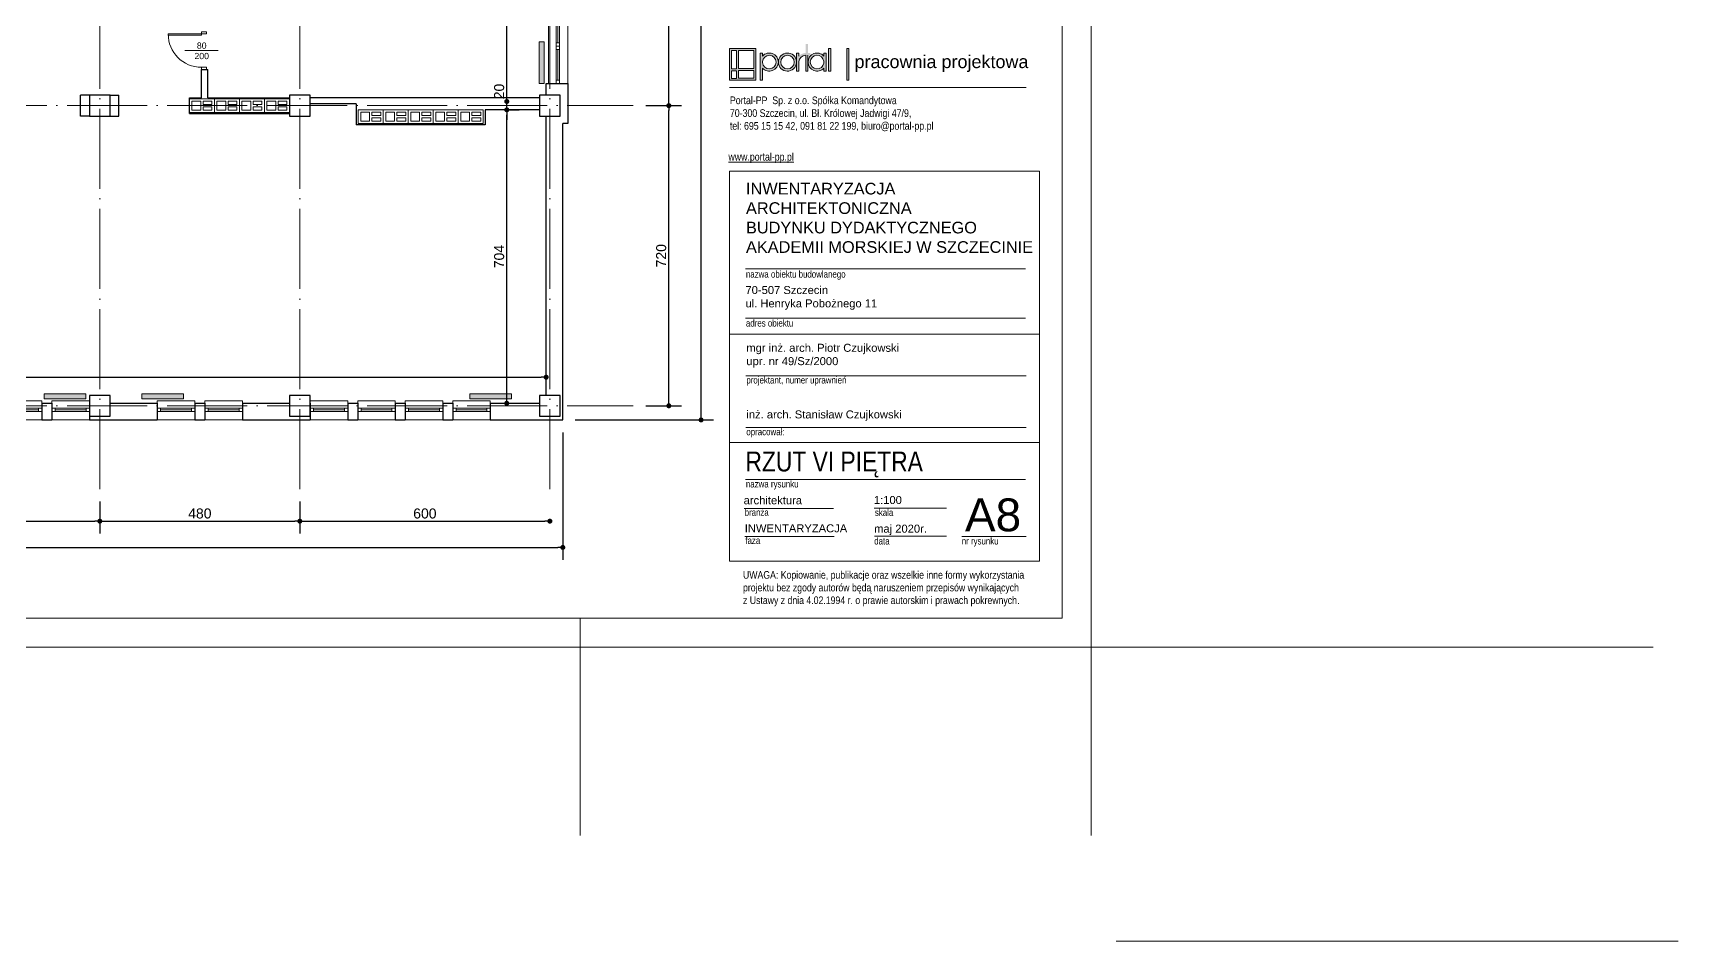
# Model space of a CAD drawing. Header units: millimetres. Extents: x 54 to 8480, y -22812 to 17434.
# Drawn here: x 4472 to 8420, y 12934 to 15113 of the extents above; entities that cross this region are included whole.
import ezdxf

# ---------------------------------------------------------------- set-up
doc = ezdxf.new("R2010")
doc.units = ezdxf.units.MM
doc.linetypes.add('ACAD_ISO04W100', pattern=[30, 24, -3, 0, -3])
doc.layers.add('grzejniki', color=104, linetype='Continuous')
for name, color, linetype, lineweight in [('osie', 132, 'ACAD_ISO04W100', 0), ('PLATFORMA', 7, 'Continuous', 0), ('STOLARKA', 97, 'Continuous', 0), ('tabelki', 151, 'Continuous', 0), ('wymiary', 150, 'Continuous', 0)]:
    doc.layers.add(name, color=color, linetype=linetype, lineweight=lineweight)
doc.styles.add('arial narrow', font='ARIALN.TTF', dxfattribs={"height": 15})
doc.styles.get("Standard").update_dxf_attribs({"font": 'arial.ttf'})
doc.dimstyles.new('ISO-25', dxfattribs={"dimtxt": 24, "dimasz": 12, "dimexe": 30, "dimexo": 30, "dimgap": 6, "dimtad": 1, "dimdec": 0, "dimtxsty": 'Standard', "dimblk": 'DOT', "dimcen": 2.5, "dimadec": 0, "dimazin": 0, "dimtfac": 1, "dimtdec": 0, "dimtmove": 0, "dimatfit": 3, "dimldrblk": 'DOT', "dimfxl": 1, "dimarcsym": 0})

# ---------------------------------------------------------------- blocks, each defined once
blk = doc.blocks.new('A$C13771EA7')
at = {"color": 132, "linetype": 'ACAD_ISO04W100', "lineweight": 0, "ltscale": 8}
for p, q in [((3031, -2874), (3031, 166)), ((3511, -2874), (3511, 166)), ((4111, -2874), (4111, 166)), ((-169, -1954), (4311, -1954)), ((-169, -2674), (4311, -2674))]:
    blk.add_line(p, q, dxfattribs=at)
blk = doc.blocks.new('A$C2F3E3BB6')
at = {"layer": 'STOLARKA', "lineweight": 0}
for p, q in [((0, 40), (180, 40)), ((0, 0), (0, -6)), ((8, 16), (82, 16)), ((98, 16), (172, 16)), ((180, -6), (180, 0)), ((0, -6), (180, -6))]:
    blk.add_line(p, q, dxfattribs=at)
for points in [[(0, 20), (180, 20), (180, 12), (0, 12)], [(0, 12), (8, 12), (8, 20), (0, 20)], [(82, 12), (90, 12), (90, 20), (82, 20)], [(98, 12), (90, 12), (90, 20), (98, 20)], [(172, 12), (180, 12), (180, 20), (172, 20)]]:
    blk.add_lwpolyline(points, close=True, dxfattribs=at)
blk = doc.blocks.new('A$C4DC22848')
at = {"layer": 'STOLARKA', "lineweight": 0}
for p, q in [((0, 0), (90, 0)), ((8, -24), (82, -24)), ((0, -40), (0, -46)), ((0, -46), (90, -46)), ((90, -46), (90, -40))]:
    blk.add_line(p, q, dxfattribs=at)
for points in [[(0, -20), (90, -20), (90, -28), (0, -28)], [(0, -28), (8, -28), (8, -20), (0, -20)], [(82, -28), (90, -28), (90, -20), (82, -20)]]:
    blk.add_lwpolyline(points, close=True, dxfattribs=at)
blk = doc.blocks.new('A$C1D836454')
at = {"color": 82, "lineweight": 0}
for points in [[(0, -16.5), (60, -16.5), (60, 16.5), (0, 16.5)], [(6, -10.5), (27, -10.5), (27, 10.5), (6, 10.5)], [(33, 3), (54, 3), (54, 10.5), (33, 10.5)], [(33, -3), (54, -3), (54, -10.5), (33, -10.5)]]:
    blk.add_lwpolyline(points, close=True, dxfattribs=at)
blk = doc.blocks.new('_Dot')
at = {"color": 0, "linetype": 'ByBlock', "lineweight": -2}
blk.add_line((-0.5, 0), (-1, 0), dxfattribs=at)
at = {"color": 0, "linetype": 'ByBlock', "lineweight": 0, "const_width": 0.5}
blk.add_lwpolyline([(-0.25, 0, 1), (0.25, 0, 1)], format="xyb", close=True, dxfattribs=at)
blk = doc.blocks.new('*D30')
at = {"layer": 'Defpoints', "color": 0, "linetype": 'Continuous', "lineweight": 0}
for p in [(5912.6, 14938.7), (5998, 14938.7), (5912.6, 14218.7)]:
    blk.add_point(p, dxfattribs=at)
at = {"layer": 'wymiary', "color": 0, "linetype": 'Continuous', "lineweight": -2}
for p, q in [((5942.6, 14938.7), (6028, 14938.7)), ((5998, 14230.7), (5998, 14926.7)), ((5942.6, 14218.7), (6028, 14218.7))]:
    blk.add_line(p, q, dxfattribs=at)
at = {"layer": 'wymiary', "color": 0, "linetype": 'Continuous', "lineweight": -2, "xscale": 12, "yscale": 12, "zscale": 12}
for p, rotation in [((5998, 14938.7), 90), ((5998, 14218.7), 270)]:
    blk.add_blockref('_Dot', p, dxfattribs=dict(at, rotation=rotation))
at = {"layer": 'wymiary', "color": 0, "linetype": 'Continuous', "lineweight": 0, "insert": (5979.7, 14578.7), "char_height": 24, "attachment_point": 5, "rotation": 90}
blk.add_mtext('720', dxfattribs=at)
blk = doc.blocks.new('*D31')
at = {"layer": 'Defpoints', "color": 0, "linetype": 'Continuous', "lineweight": 0}
for p in [(5912.6, 15538.7), (5998, 15538.7), (5912.6, 14938.7)]:
    blk.add_point(p, dxfattribs=at)
at = {"layer": 'wymiary', "color": 0, "linetype": 'Continuous', "lineweight": -2}
for p, q in [((5942.6, 15538.7), (6028, 15538.7)), ((5998, 14950.7), (5998, 15526.7)), ((5942.6, 14938.7), (6028, 14938.7))]:
    blk.add_line(p, q, dxfattribs=at)
at = {"layer": 'wymiary', "color": 0, "linetype": 'Continuous', "lineweight": -2, "xscale": 12, "yscale": 12, "zscale": 12}
for p, rotation in [((5998, 15538.7), 90), ((5998, 14938.7), 270)]:
    blk.add_blockref('_Dot', p, dxfattribs=dict(at, rotation=rotation))
at = {"layer": 'wymiary', "color": 0, "linetype": 'Continuous', "lineweight": 0, "insert": (5979.7, 15238.7), "char_height": 24, "attachment_point": 5, "rotation": 90}
blk.add_mtext('600', dxfattribs=at)
blk = doc.blocks.new('*D38')
at = {"layer": 'Defpoints', "color": 0, "linetype": 'Continuous', "lineweight": 0}
for p in [(4032.6, 14018.7), (4632.6, 14018.7), (4632.6, 13941.9)]:
    blk.add_point(p, dxfattribs=at)
at = {"layer": 'wymiary', "color": 0, "linetype": 'Continuous', "lineweight": -2}
for p, q in [((4032.6, 13988.7), (4032.6, 13911.9)), ((4632.6, 13988.7), (4632.6, 13911.9)), ((4044.6, 13941.9), (4620.6, 13941.9))]:
    blk.add_line(p, q, dxfattribs=at)
at = {"layer": 'wymiary', "color": 0, "linetype": 'Continuous', "lineweight": -2, "xscale": 12, "yscale": 12, "zscale": 12, "rotation": 180}
blk.add_blockref('_Dot', (4032.6, 13941.9), dxfattribs=at)
at = {"layer": 'wymiary', "color": 0, "linetype": 'Continuous', "lineweight": -2, "xscale": 12, "yscale": 12, "zscale": 12}
blk.add_blockref('_Dot', (4632.6, 13941.9), dxfattribs=at)
at = {"layer": 'wymiary', "color": 0, "linetype": 'Continuous', "lineweight": 0, "insert": (4332.6, 13960.2), "char_height": 24, "attachment_point": 5}
blk.add_mtext('600', dxfattribs=at)
blk = doc.blocks.new('*D39')
at = {"layer": 'Defpoints', "color": 0, "linetype": 'Continuous', "lineweight": 0}
for p in [(4632.6, 14018.7), (5112.6, 14018.7), (5112.6, 13941.9)]:
    blk.add_point(p, dxfattribs=at)
at = {"layer": 'wymiary', "color": 0, "linetype": 'Continuous', "lineweight": -2}
for p, q in [((4632.6, 13988.7), (4632.6, 13911.9)), ((5112.6, 13988.7), (5112.6, 13911.9)), ((4644.6, 13941.9), (5100.6, 13941.9))]:
    blk.add_line(p, q, dxfattribs=at)
at = {"layer": 'wymiary', "color": 0, "linetype": 'Continuous', "lineweight": -2, "xscale": 12, "yscale": 12, "zscale": 12, "rotation": 180}
blk.add_blockref('_Dot', (4632.6, 13941.9), dxfattribs=at)
at = {"layer": 'wymiary', "color": 0, "linetype": 'Continuous', "lineweight": -2, "xscale": 12, "yscale": 12, "zscale": 12}
blk.add_blockref('_Dot', (5112.6, 13941.9), dxfattribs=at)
at = {"layer": 'wymiary', "color": 0, "linetype": 'Continuous', "lineweight": 0, "insert": (4872.6, 13960.2), "char_height": 24, "attachment_point": 5}
blk.add_mtext('480', dxfattribs=at)
blk = doc.blocks.new('*D40')
at = {"layer": 'Defpoints', "color": 0, "linetype": 'Continuous', "lineweight": 0}
for p in [(5112.6, 14018.7), (5712.6, 13941.9), (5712.6, 13941.9)]:
    blk.add_point(p, dxfattribs=at)
at = {"layer": 'wymiary', "color": 0, "linetype": 'Continuous', "lineweight": -2}
for p, q in [((5112.6, 13988.7), (5112.6, 13911.9)), ((5124.6, 13941.9), (5700.6, 13941.9))]:
    blk.add_line(p, q, dxfattribs=at)
at = {"layer": 'wymiary', "color": 0, "linetype": 'Continuous', "lineweight": -2, "xscale": 12, "yscale": 12, "zscale": 12, "rotation": 180}
blk.add_blockref('_Dot', (5112.6, 13941.9), dxfattribs=at)
at = {"layer": 'wymiary', "color": 0, "linetype": 'Continuous', "lineweight": -2, "xscale": 12, "yscale": 12, "zscale": 12}
blk.add_blockref('_Dot', (5712.6, 13941.9), dxfattribs=at)
at = {"layer": 'wymiary', "color": 0, "linetype": 'Continuous', "lineweight": 0, "insert": (5412.6, 13960.2), "char_height": 24, "attachment_point": 5}
blk.add_mtext('600', dxfattribs=at)
blk = doc.blocks.new('*D41')
at = {"layer": 'Defpoints', "color": 0, "linetype": 'Continuous', "lineweight": 0}
for p in [(1601.6, 14184.7), (5743.6, 14184.7), (5743.6, 13879)]:
    blk.add_point(p, dxfattribs=at)
at = {"layer": 'wymiary', "color": 0, "linetype": 'Continuous', "lineweight": -2}
for p, q in [((1601.6, 14154.7), (1601.6, 13849)), ((5743.6, 14154.7), (5743.6, 13849)), ((1613.6, 13879), (5731.6, 13879))]:
    blk.add_line(p, q, dxfattribs=at)
at = {"layer": 'wymiary', "color": 0, "linetype": 'Continuous', "lineweight": -2, "xscale": 12, "yscale": 12, "zscale": 12, "rotation": 180}
blk.add_blockref('_Dot', (1601.6, 13879), dxfattribs=at)
at = {"layer": 'wymiary', "color": 0, "linetype": 'Continuous', "lineweight": -2, "xscale": 12, "yscale": 12, "zscale": 12}
blk.add_blockref('_Dot', (5743.6, 13879), dxfattribs=at)
at = {"layer": 'wymiary', "color": 0, "linetype": 'Continuous', "lineweight": 0, "insert": (3672.6, 13897.1), "char_height": 24, "attachment_point": 5}
blk.add_mtext('4142', dxfattribs=at)
blk = doc.blocks.new('*D42')
at = {"layer": 'Defpoints', "color": 0, "linetype": 'Continuous', "lineweight": 0}
for p in [(5743.6, 16892.7), (6075.4, 16892.7), (5743.6, 14184.7)]:
    blk.add_point(p, dxfattribs=at)
at = {"layer": 'wymiary', "color": 0, "linetype": 'Continuous', "lineweight": -2}
for p, q in [((5773.6, 16892.7), (6105.4, 16892.7)), ((6075.4, 14196.7), (6075.4, 16880.7)), ((5773.6, 14184.7), (6105.4, 14184.7))]:
    blk.add_line(p, q, dxfattribs=at)
at = {"layer": 'wymiary', "color": 0, "linetype": 'Continuous', "lineweight": -2, "xscale": 12, "yscale": 12, "zscale": 12}
for p, rotation in [((6075.4, 16892.7), 90), ((6075.4, 14184.7), 270)]:
    blk.add_blockref('_Dot', p, dxfattribs=dict(at, rotation=rotation))
at = {"layer": 'wymiary', "color": 0, "linetype": 'Continuous', "lineweight": 0, "insert": (6057.1, 15538.7), "char_height": 24, "attachment_point": 5, "rotation": 90}
blk.add_mtext('2708', dxfattribs=at)
blk = doc.blocks.new('*D256')
at = {"layer": 'Defpoints', "color": 0, "linetype": 'Continuous', "lineweight": 0}
for p in [(5583.6, 14928.7), (5609.1, 14928.7), (5583.6, 14224.7)]:
    blk.add_point(p, dxfattribs=at)
at = {"layer": 'wymiary', "color": 0, "linetype": 'Continuous', "lineweight": -2}
for p, q in [((5613.6, 14928.7), (5639.1, 14928.7)), ((5609.1, 14236.7), (5609.1, 14916.7)), ((5613.6, 14224.7), (5639.1, 14224.7))]:
    blk.add_line(p, q, dxfattribs=at)
at = {"layer": 'wymiary', "color": 0, "linetype": 'Continuous', "lineweight": -2, "xscale": 12, "yscale": 12, "zscale": 12}
for p, rotation in [((5609.1, 14928.7), 90), ((5609.1, 14224.7), 270)]:
    blk.add_blockref('_Dot', p, dxfattribs=dict(at, rotation=rotation))
at = {"layer": 'wymiary', "color": 0, "linetype": 'Continuous', "lineweight": 0, "insert": (5590.9, 14576.7), "char_height": 24, "attachment_point": 5, "rotation": 90}
blk.add_mtext('704', dxfattribs=at)
blk = doc.blocks.new('*D255')
at = {"layer": 'Defpoints', "color": 0, "linetype": 'Continuous', "lineweight": 0}
for p in [(5583.6, 14928.7), (5609.1, 14948.7), (5609.1, 14948.7)]:
    blk.add_point(p, dxfattribs=at)
at = {"layer": 'wymiary', "color": 0, "linetype": 'Continuous', "lineweight": -2}
for p, q in [((5609.1, 14960.7), (5609.1, 14972.7)), ((5609.1, 14928.7), (5609.1, 14948.7)), ((5613.6, 14928.7), (5639.1, 14928.7)), ((5609.1, 14916.7), (5609.1, 14904.7))]:
    blk.add_line(p, q, dxfattribs=at)
at = {"layer": 'wymiary', "color": 0, "linetype": 'Continuous', "lineweight": -2, "xscale": 12, "yscale": 12, "zscale": 12}
for p, rotation in [((5609.1, 14948.7), 270), ((5609.1, 14928.7), 90)]:
    blk.add_blockref('_Dot', p, dxfattribs=dict(at, rotation=rotation))
at = {"layer": 'wymiary', "color": 0, "linetype": 'Continuous', "lineweight": 0, "insert": (5590.9, 14972.7), "char_height": 24, "attachment_point": 5, "rotation": 90}
blk.add_mtext('20', dxfattribs=at)
blk = doc.blocks.new('*D257')
at = {"layer": 'Defpoints', "color": 0, "linetype": 'Continuous', "lineweight": 0}
for p in [(5609.1, 16128.7), (5609.1, 16128.7), (5609.1, 14948.7)]:
    blk.add_point(p, dxfattribs=at)
at = {"layer": 'wymiary', "color": 0, "linetype": 'Continuous', "lineweight": -2}
blk.add_line((5609.1, 14960.7), (5609.1, 16116.7), dxfattribs=at)
at = {"layer": 'wymiary', "color": 0, "linetype": 'Continuous', "lineweight": -2, "xscale": 12, "yscale": 12, "zscale": 12}
for p, rotation in [((5609.1, 16128.7), 90), ((5609.1, 14948.7), 270)]:
    blk.add_blockref('_Dot', p, dxfattribs=dict(at, rotation=rotation))
at = {"layer": 'wymiary', "color": 0, "linetype": 'Continuous', "lineweight": 0, "insert": (5590.9, 15538.7), "char_height": 24, "attachment_point": 5, "rotation": 90}
blk.add_mtext('1180', dxfattribs=at)
blk = doc.blocks.new('*D428')
at = {"layer": 'Defpoints', "color": 0, "linetype": 'Continuous', "lineweight": 0}
for p in [(5703.6, 14287.2), (1641.6, 14243.7), (5703.6, 14243.7)]:
    blk.add_point(p, dxfattribs=at)
at = {"layer": 'wymiary', "color": 0, "linetype": 'Continuous', "lineweight": -2}
for p, q in [((1641.6, 14273.7), (1641.6, 14317.2)), ((5703.6, 14273.7), (5703.6, 14317.2)), ((1653.6, 14287.2), (5691.6, 14287.2))]:
    blk.add_line(p, q, dxfattribs=at)
at = {"layer": 'wymiary', "color": 0, "linetype": 'Continuous', "lineweight": -2, "xscale": 12, "yscale": 12, "zscale": 12, "rotation": 180}
blk.add_blockref('_Dot', (1641.6, 14287.2), dxfattribs=at)
at = {"layer": 'wymiary', "color": 0, "linetype": 'Continuous', "lineweight": -2, "xscale": 12, "yscale": 12, "zscale": 12}
blk.add_blockref('_Dot', (5703.6, 14287.2), dxfattribs=at)
at = {"layer": 'wymiary', "color": 0, "linetype": 'Continuous', "lineweight": 0, "insert": (3672.6, 14305.5), "char_height": 24, "attachment_point": 5}
blk.add_mtext('4062', dxfattribs=at)
blk = doc.blocks.new('A$C508466D2')
at = {"layer": 'grzejniki', "linetype": 'Continuous', "lineweight": 0}
blk.add_hatch(color=256, dxfattribs=at).paths.add_polyline_path([(-50, -12), (50, -12), (50, 0), (-50, 0)])
blk.add_lwpolyline([(-50, -12), (50, -12), (50, 0), (-50, 0)], close=True, dxfattribs=at)

msp = doc.modelspace()

# ---------------------------------------------------------------- hatches: boundary and pattern name
at = {"layer": 'tabelki', "linetype": 'Continuous', "lineweight": 0}
h = msp.add_hatch(color=7, dxfattribs=at)
h.paths.add_polyline_path([(6206.4, 15075.9), (6143.7, 15075.9), (6143.7, 14999.6), (6206.4, 14999.6)])
h.paths.add_polyline_path([(6201.6, 15022.7), (6201.6, 15004.4), (6165.3, 15004.4), (6165.3, 15022.7)], flags=16)
h.paths.add_polyline_path([(6165.3, 15027.6), (6165.3, 15071.1), (6201.6, 15071.1), (6201.6, 15027.6)], flags=16)
h.paths.add_polyline_path([(6160.5, 15022.7), (6160.5, 15004.4), (6148.5, 15004.4), (6148.5, 15022.7)], flags=16)
h.paths.add_polyline_path([(6160.5, 15027.6), (6148.5, 15027.6), (6148.5, 15071.1), (6160.5, 15071.1)], flags=16)
h.paths.add_polyline_path([(6222.8, 15028.8, 2.649257), (6222.8, 15057.6), (6222.8, 15065), (6217.3, 15065), (6217.3, 14999.6), (6222.8, 14999.6)])
h.paths.add_polyline_path([(6222.8, 15042.1, 28.870743), (6222.8, 15044.3)], flags=16)
h.paths.add_polyline_path([(6304.6, 15041.6), (6304.6, 15044.8, 27.081887)])
h.paths.add_polyline_path([(6266.5, 15043.2, -1), (6299.2, 15043.2, -1)], flags=16)
h.paths.add_polyline_path([(6326.4, 15059.5), (6326.4, 15021.4), (6331.8, 15021.4), (6331.8, 15059.5), (6337.3, 15059.5), (6337.3, 15065), (6331.8, 15065), (6331.8, 15086.8), (6326.4, 15086.8), (6326.4, 15065, 0.215507), (6310, 15057.6), (6310, 15065), (6304.6, 15065), (6304.6, 15021.4), (6310, 15021.4), (6310, 15044.7, -0.388248)])
h.paths.add_polyline_path([(6370, 15028.6), (6370, 15021.4), (6375.5, 15021.4), (6375.5, 15065), (6370, 15065), (6370, 15057.8, 2.599688)])
h.paths.add_polyline_path([(6370, 15045.5), (6370, 15040.9, -13.959982)], flags=16)
h.paths.add_polyline_path([(6386.4, 15075.9), (6380.9, 15075.9), (6380.9, 15021.4), (6386.4, 15021.4)])
h.paths.add_polyline_path([(6429.9, 15075.9), (6425.1, 15075.9), (6425.1, 14999.6), (6429.9, 14999.6)])

# ---------------------------------------------------------------- linework, layer by layer
at = {"lineweight": 30}
for p, q in [((4876.6, 15025.7), (4891.6, 15025.7)), ((4876.6, 14957.7), (4876.6, 15025.7)), ((4891.6, 14957.7), (4891.6, 15025.7)), ((4586.6, 14913.7), (4586.6, 14963.7)), ((4607.6, 14963.7), (4586.6, 14963.7)), ((4657.6, 14963.7), (4678.6, 14963.7)), ((4678.6, 14913.7), (4678.6, 14963.7)), ((5703.6, 14963.7), (5703.6, 14991.7)), ((5703.6, 14991.7), (5755.6, 14991.7)), ((5755.6, 14991.7), (5755.6, 14895.7)), ((4847.6, 14919.7), (4847.6, 14957.7)), ((4847.6, 14957.7), (4876.6, 14957.7)), ((4891.6, 14957.7), (5087.6, 14957.7)), ((5687.6, 14957.7), (5137.6, 14957.7)), ((5247.6, 14942.7), (5137.6, 14942.7)), ((5247.6, 14942.7), (5247.6, 14892.7)), ((5687.6, 14928.7), (5557.6, 14928.7)), ((5557.6, 14928.7), (5557.6, 14892.7)), ((4607.6, 14913.7), (4586.6, 14913.7)), ((4657.6, 14913.7), (4678.6, 14913.7)), ((4847.6, 14919.7), (5087.6, 14919.7)), ((5557.6, 14892.7), (5247.6, 14892.7)), ((5703.6, 14243.7), (5703.6, 14913.7)), ((5743.6, 14184.7), (5743.6, 14895.7)), ((5755.6, 14895.7), (5743.6, 14895.7)), ((4493.6, 14224.7), (4517.6, 14224.7)), ((4493.6, 14224.7), (4493.6, 14184.7)), ((4517.6, 14224.7), (4517.6, 14184.7)), ((4607.6, 14224.7), (4607.6, 14184.7)), ((4657.6, 14224.7), (4770.6, 14224.7)), ((4770.6, 14224.7), (4770.6, 14184.7)), ((4860.6, 14224.7), (4884.6, 14224.7)), ((4860.6, 14224.7), (4860.6, 14184.7)), ((4884.6, 14224.7), (4884.6, 14184.7)), ((4974.6, 14224.7), (5087.6, 14224.7)), ((4974.6, 14224.7), (4974.6, 14184.7)), ((5137.6, 14224.7), (5137.6, 14184.7)), ((5227.6, 14224.7), (5251.6, 14224.7)), ((5227.6, 14224.7), (5227.6, 14184.7)), ((5251.6, 14224.7), (5251.6, 14184.7)), ((5341.6, 14224.7), (5365.6, 14224.7)), ((5341.6, 14224.7), (5341.6, 14184.7)), ((5365.6, 14224.7), (5365.6, 14184.7)), ((5455.6, 14224.7), (5479.6, 14224.7)), ((5455.6, 14224.7), (5455.6, 14184.7)), ((5479.6, 14224.7), (5479.6, 14184.7)), ((5569.6, 14224.7), (5687.6, 14224.7)), ((5569.6, 14224.7), (5569.6, 14184.7)), ((4493.6, 14184.7), (4517.6, 14184.7)), ((4607.6, 14184.7), (4770.6, 14184.7)), ((4860.6, 14184.7), (4884.6, 14184.7)), ((4974.6, 14184.7), (5137.6, 14184.7)), ((5227.6, 14184.7), (5251.6, 14184.7)), ((5341.6, 14184.7), (5365.6, 14184.7)), ((5455.6, 14184.7), (5479.6, 14184.7)), ((5569.6, 14184.7), (5743.6, 14184.7))]:
    msp.add_line(p, q, dxfattribs=at)
for points in [[(4607.6, 14913.7), (4657.6, 14913.7), (4657.6, 14963.7), (4607.6, 14963.7)], [(5087.6, 14913.7), (5137.6, 14913.7), (5137.6, 14963.7), (5087.6, 14963.7)], [(5687.6, 14913.7), (5737.6, 14913.7), (5737.6, 14963.7), (5687.6, 14963.7)], [(4607.6, 14193.7), (4657.6, 14193.7), (4657.6, 14243.7), (4607.6, 14243.7)], [(5087.6, 14193.7), (5137.6, 14193.7), (5137.6, 14243.7), (5087.6, 14243.7)], [(5687.6, 14193.7), (5737.6, 14193.7), (5737.6, 14243.7), (5687.6, 14243.7)]]:
    msp.add_lwpolyline(points, close=True, dxfattribs=at)
at = {"layer": 'PLATFORMA', "color": 7, "lineweight": 0}
for p, q in [((5785.3, 13709.5), (5785.3, 13188.1)), ((7011.6, 13639.5), (8359.8, 13639.5)), ((7011.6, 13639.5), (7011.6, 13188.1)), ((7071.6, 12934.5), (8419.8, 12934.5))]:
    msp.add_line(p, q, dxfattribs=at)
for points in [[(917.8, 13639.5), (7011.6, 13639.5), (7011.6, 17374.5), (917.8, 17374.5)], [(1301.6, 13709.5), (6941.6, 13709.5), (6941.6, 17304.5), (1301.6, 17304.5)]]:
    msp.add_lwpolyline(points, close=True, dxfattribs=at)
at = {"layer": 'STOLARKA', "lineweight": 0}
msp.add_line((4916.6, 15070.7), (4836.6, 15070.7), dxfattribs=at)
for points in [[(4876.6, 15110.7), (4876.6, 15107.7), (4796.6, 15107.7), (4796.6, 15110.7)], [(4888.6, 15115.7), (4888.6, 15110.7), (4876.6, 15110.7), (4876.6, 15115.7)], [(4888.6, 15030.7), (4888.6, 15025.7), (4876.6, 15025.7), (4876.6, 15030.7)]]:
    msp.add_lwpolyline(points, close=True, dxfattribs=at)
msp.add_arc((4876.6, 15110.7), 80, 180, 270, dxfattribs=at)
at = {"layer": 'tabelki', "color": 7, "lineweight": 0}
for p, q in [((6326.4, 15059.5), (6326.4, 15021.4)), ((6331.8, 15021.4), (6331.8, 15059.5)), ((6331.8, 15021.4), (6326.4, 15021.4))]:
    msp.add_line(p, q, dxfattribs=at)
at = {"layer": 'tabelki', "color": 7, "linetype": 'Continuous', "lineweight": 0}
for p, q in [((6143.7, 14981.9), (6855.7, 14981.9)), ((6143.9, 14781.2), (6887.8, 14781.2)), ((6143.9, 13846.2), (6143.9, 14781.2)), ((6887.8, 14781.2), (6887.8, 13846.2)), ((6887.8, 14633.6), (6887.8, 13846.2)), ((6181.9, 14547.2), (6854.2, 14547.2)), ((6181.9, 14428.8), (6854.2, 14428.8)), ((6143.9, 14390.3), (6887.8, 14390.3)), ((6182.9, 14290.3), (6855.2, 14290.3)), ((6182.9, 14166.2), (6855.2, 14166.2)), ((6142.9, 14131), (6886.8, 14131)), ((6181.9, 14042.1), (6854.2, 14042.1)), ((6178.8, 13972.3), (6392.9, 13972.3)), ((6490.8, 13972.9), (6664.2, 13972.9)), ((6180.4, 13905), (6394.5, 13905)), ((6491.3, 13905.5), (6664.2, 13905.5)), ((6700.9, 13905), (6855.2, 13905)), ((6887.8, 13846.2), (6143.9, 13846.2)), ((6887.8, 13846.2), (6143.9, 13846.2)), ((6887.8, 13846.2), (6143.9, 13846.2))]:
    msp.add_line(p, q, dxfattribs=at)
at = {"layer": 'tabelki', "color": 7, "lineweight": 0}
for points in [[(6143.7, 15075.9), (6206.4, 15075.9), (6206.4, 14999.6), (6143.7, 14999.6)], [(6148.4, 15070.9), (6160.4, 15070.9), (6160.4, 15027.4), (6148.4, 15027.4)], [(6165.3, 15071.1), (6201.6, 15071.1), (6201.6, 15027.6), (6165.3, 15027.6)], [(6380.9, 15075.9), (6386.4, 15075.9), (6386.4, 15021.4), (6380.9, 15021.4)], [(6148.4, 15022.6), (6160.4, 15022.6), (6160.4, 15004.2), (6148.4, 15004.2)], [(6165.3, 15022.7), (6201.6, 15022.7), (6201.6, 15004.4), (6165.3, 15004.4)]]:
    msp.add_lwpolyline(points, close=True, dxfattribs=at)
for points in [[(6222.8, 15028.8), (6222.8, 14999.6), (6217.3, 14999.6), (6217.3, 15065), (6222.8, 15065), (6222.8, 15057.6)], [(6222.8, 15044.3), (6222.8, 15042.1)], [(6310, 15044.7), (6310, 15021.4), (6304.6, 15021.4), (6304.6, 15065), (6310, 15065), (6310, 15057.6)], [(6370, 15057.8), (6370, 15065), (6375.5, 15065), (6375.5, 15021.4), (6370, 15021.4), (6370, 15028.6)], [(6370, 15040.9), (6370, 15045.5)]]:
    msp.add_lwpolyline(points, dxfattribs=at)
at = {"layer": 'tabelki', "color": 7, "linetype": 'Continuous', "lineweight": 0}
msp.add_lwpolyline([(6425.1, 15075.9), (6429.9, 15075.9), (6429.9, 14999.6), (6425.1, 14999.6)], close=True, dxfattribs=at)
at = {"layer": 'tabelki', "color": 7, "lineweight": 0}
msp.add_circle((6282.8, 15043.2), 16.3, dxfattribs=at)
for centre, radius, start, end in [((6239.1, 15043.2), 21.8, 221.3595, 138.6405), ((6239.1, 15043.2), 16.3, 183.9675, 176.0325), ((6282.8, 15043.2), 21.8, 4.2294, 355.7706), ((6326.3, 15043.2), 16.3, 89.6988, 174.5731), ((6353.8, 15043.2), 21.8, 42.0796, 317.9204), ((6353.8, 15043.2), 16.3, 8.1946, 351.8054)]:
    msp.add_arc(centre, radius, start, end, dxfattribs=at)

# ---------------------------------------------------------------- block references
at = {"color": 7, "lineweight": 30}
for p in [(4847.6, 14938.7), (4907.6, 14938.7), (4967.6, 14938.7), (5027.6, 14938.7), (5252.6, 14912.2), (5312.6, 14912.2), (5372.6, 14912.2), (5432.6, 14912.2), (5492.6, 14912.2)]:
    msp.add_blockref('A$C1D836454', p, dxfattribs=at)
at = {"layer": 'grzejniki', "linetype": 'Continuous', "lineweight": 0, "rotation": 90}
msp.add_blockref('A$C508466D2', (5686.6, 15041.7), dxfattribs=at)
at = {"layer": 'grzejniki', "linetype": 'Continuous', "lineweight": 0}
for p in [(4549.1, 14247.7), (4783.4, 14247.7), (5570.3, 14247.7)]:
    msp.add_blockref('A$C508466D2', p, dxfattribs=at)
at = {"layer": 'osie', "lineweight": 30}
msp.add_blockref('A$C13771EA7', (1601.6, 16892.7), dxfattribs=at)
at = {"layer": 'STOLARKA', "lineweight": 30, "rotation": 270}
msp.add_blockref('A$C2F3E3BB6', (5715.6, 15171.7), dxfattribs=at)
at = {"layer": 'STOLARKA', "lineweight": 30, "xscale": -1, "rotation": 180}
for p in [(4403.6, 14184.7), (4517.6, 14184.7), (4770.6, 14184.7), (4884.6, 14184.7), (5137.6, 14184.7), (5251.6, 14184.7), (5365.6, 14184.7), (5479.6, 14184.7)]:
    msp.add_blockref('A$C4DC22848', p, dxfattribs=at)

# ---------------------------------------------------------------- texts
at = {"layer": 'STOLARKA', "lineweight": 0, "insert": (4914.3, 15090.3), "char_height": 15, "width": 74.399, "attachment_point": 3}
msp.add_mtext('\\pxqc;80\\P200', dxfattribs=at)
at = {"layer": 'tabelki', "color": 7, "lineweight": 0, "ltscale": 100}
for s, insert, char_height, width, attachment_point in [('{\\fArial|b0|i0|c238|p34;\\H2.694x;\\Q0;\\W1;pracownia projektowa}', (6652.3, 15039.6), 11.464, 583.319, 5), ('{\\fArial Narrow|b0|i0|c238|p34;\\H2.105x;RZUT VI PIĘTRA}', (6181.9, 14046.6), 22.701, 880.897, 7), ('{\\H1.579x;A8}', (6776, 13996.4), 49.923, 276.754, 2)]:
    msp.add_mtext(s, dxfattribs=dict(at, insert=insert, char_height=char_height, width=width, attachment_point=attachment_point))
at = {"layer": 'tabelki', "color": 7, "lineweight": 0, "ltscale": 100, "attachment_point": 1, "style": 'arial narrow'}
for s, insert, char_height, width in [('Portal-PP  Sp. z o.o. Spółka Komandytowa \\P70-300 Szczecin, ul. Bł. Królowej Jadwigi 47/9, \\Ptel: 695 15 15 42, 091 81 22 199, biuro@portal-pp.pl', (6144.5, 14960.7), 18.381, 743.265), ('{\\Lwww.portal-pp.pl}', (6141, 14825.2), 18.381, 746.786), ('\\pxi0.043631;{\\fArial|b0|i0|c238|p34;INWENTARYZACJA \\PARCHITEKTONICZNA\\PBUDYNKU DYDAKTYCZNEGO\\PAKADEMII MORSKIEJ W SZCZECINIE}', (6181.9, 14753.6), 28, 849.854), ('nazwa obiektu budowlanego', (6183, 14542.7), 16.543, 671.18), ('{\\fArial|b0|i0|c238|p34;70-507 Szczecin \\Pul. Henryka Pobożnego 11}', (6181.9, 14506), 19.202, 672.271), ('adres obiektu', (6183, 14425.3), 16.543, 671.18), ('{\\fArial|b0|i0|c0|p34;mgr inż. arch. Piotr Czujkowski \\Pupr. nr 49/Sz/2000}', (6184, 14367.4), 19.202, 671.164), ('projektant, numer uprawnień', (6184, 14288.7), 16.543, 671.18), ('{\\fArial|b0|i0|c0|p34;inż. arch. \\fArial|b0|i0|c238|p34;Stanisław\\fArial|b0|i0|c0|p34; Czujkowski }', (6184, 14207.6), 19.202, 671.164), ('opracował:', (6184, 14164.6), 16.54, 671.18), ('nazwa rysunku', (6183, 14039.3), 16.543, 671.18), ('{\\fArial|b0|i0|c0|p34;architektura}', (6177.5, 14001.6), 19.202, 193.796), ('{\\fArial|b0|i0|c0|p34;1:100}', (6490.1, 14002.2), 19.202, 193.796), ('branża', (6179.9, 13971.3), 16.54, 193.796), ('{\\fArial Narrow|b0|i0|c238|p34;skala}', (6492.4, 13971), 16.543, 95.837), ('faza', (6181.5, 13904), 16.54, 193.796), ('{\\fArial|b0|i0|c238|p34;INWENTARYZACJA}', (6180.2, 13934.3), 19.202, 193.796), ('{\\fArial Narrow|b0|i0|c238|p34;data}', (6490.9, 13902.5), 16.543, 205.795), ('{\\fArial|b0|i0|c238|p34;maj\\fArial|b0|i0|c0|p34; 20\\fArial|b0|i0|c238|p34;20\\fArial|b0|i0|c0|p34;r.}', (6490.6, 13933.5), 19.202, 348.144), ('nr rysunku', (6700.9, 13902.5), 16.54, 205.795)]:
    msp.add_mtext(s, dxfattribs=dict(at, insert=insert, char_height=char_height, width=width))
at = {"layer": 'tabelki', "color": 7, "lineweight": 0, "insert": (6176, 13822.1), "char_height": 18.2419, "width": 699.066, "attachment_point": 1, "style": 'arial narrow'}
msp.add_mtext('UWAGA: Kopiowanie, publikacje oraz wszelkie inne formy wykorzystania projektu bez zgody autorów będą naruszeniem przepisów wynikających \\Pz Ustawy z dnia 4.02.1994 r. o prawie autorskim i prawach pokrewnych{\\fArial|b0|i0|c238|p34;.}', dxfattribs=at)

# ---------------------------------------------------------------- dimensions: what is measured, and where the dimension line sits
at = {"layer": 'wymiary', "linetype": 'Continuous', "lineweight": 0}
for base, p1, p2, picture, middle in [((6075.4, 16892.7), (5743.6, 14184.7), (5743.6, 16892.7), '*D42', (6057.1, 15538.7)), ((5609.1, 14928.7), (5583.6, 14224.7), (5583.6, 14928.7), '*D256', (5590.9, 14576.7)), ((5998, 14938.7), (5912.6, 14218.7), (5912.6, 14938.7), '*D30', (5979.7, 14578.7))]:
    dim = msp.add_linear_dim(base=base, p1=p1, p2=p2, angle=90, dimstyle='ISO-25', dxfattribs=at)
    dim.commit()
    dim.dimension.update_dxf_attribs({"geometry": picture, "text_midpoint": middle})
for base, p1, p2, picture, middle in [((5609.1, 16128.7), (5609.1, 14948.7), (5609.1, 16128.7), '*D257', (5590.9, 15538.7)), ((5998, 15538.7), (5912.6, 14938.7), (5912.6, 15538.7), '*D31', (5979.7, 15238.7))]:
    dim = msp.add_linear_dim(base=base, p1=p1, p2=p2, angle=90, dimstyle='ISO-25', override={"dimtmove": 1}, dxfattribs=at)
    dim.commit()
    dim.dimension.update_dxf_attribs({"geometry": picture, "text_midpoint": middle})
dim = msp.add_linear_dim(base=(5609.1, 14948.7), p1=(5583.6, 14928.7), p2=(5609.1, 14948.7), angle=90, dimstyle='ISO-25', override={"dimtmove": 1}, dxfattribs=at)
dim.commit()
dim.dimension.update_dxf_attribs({"geometry": '*D255', "text_midpoint": (5609.1, 14972.7), "dimtype": 160})
for base, p1, p2, picture, middle in [((5703.6, 14287.2), (1641.6, 14243.7), (5703.6, 14243.7), '*D428', (3672.6, 14305.5)), ((5743.6, 13879), (1601.6, 14184.7), (5743.6, 14184.7), '*D41', (3672.6, 13897.1))]:
    dim = msp.add_linear_dim(base=base, p1=p1, p2=p2, dimstyle='ISO-25', dxfattribs=at)
    dim.commit()
    dim.dimension.update_dxf_attribs({"geometry": picture, "text_midpoint": middle})
for base, p1, p2, picture, middle in [((4632.6, 13941.9), (4032.6, 14018.7), (4632.6, 14018.7), '*D38', (4332.6, 13960.2)), ((5112.6, 13941.9), (4632.6, 14018.7), (5112.6, 14018.7), '*D39', (4872.6, 13960.2)), ((5712.6, 13941.9), (5112.6, 14018.7), (5712.6, 13941.9), '*D40', (5412.6, 13960.2))]:
    dim = msp.add_linear_dim(base=base, p1=p1, p2=p2, dimstyle='ISO-25', override={"dimtmove": 1}, dxfattribs=at)
    dim.commit()
    dim.dimension.update_dxf_attribs({"geometry": picture, "text_midpoint": middle})

doc.saveas('drawing.dxf')
